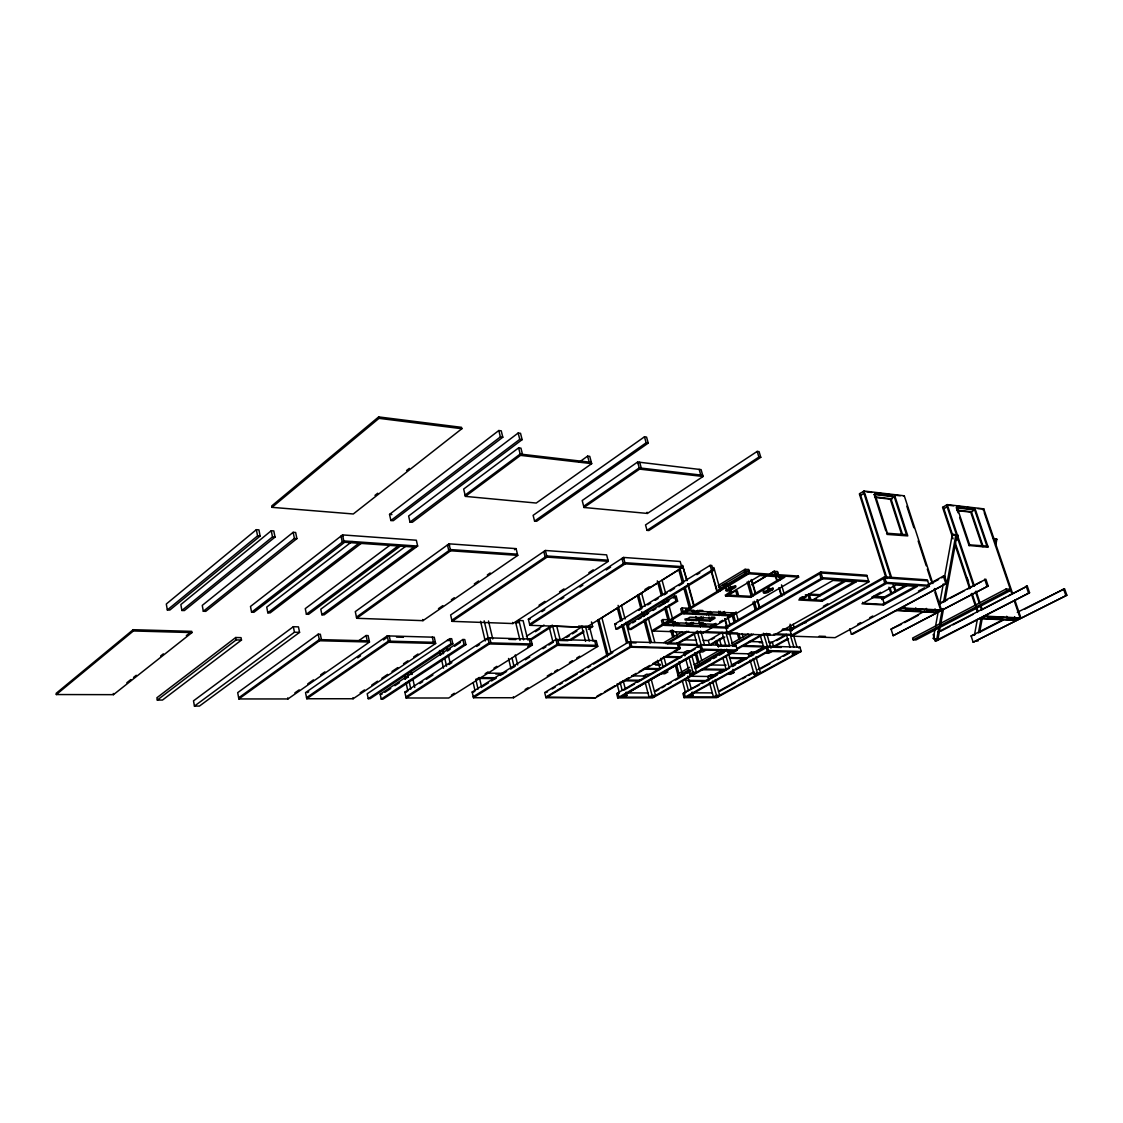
<?xml version="1.0" encoding="UTF-8"?>
<svg xmlns="http://www.w3.org/2000/svg" width="1123" height="1123" viewBox="0 0 1123 1123"><rect width="100%" height="100%" fill="white"/><g stroke="black" fill="none" stroke-linecap="round" stroke-linejoin="round"><path stroke-width="1.5" d="M943.573 608.554L937.902 639.549L933.297 638.552L934.855 630.003M935.473 626.592L938.281 611.221M939.53 604.399L943.278 583.904M944.527 577.082L952.318 534.394L954.648 534.618M936.722 639.506L938.912 627.532M939.544 624.107L942.351 608.722M943.601 601.886L955.785 535.18L958.13 535.404L957.329 539.77L956.164 539.658M944.836 601.661L956.964 535.292M974.483 634.874L977.333 619.489M978.54 632.375L981.067 618.689M994.978 543.378L995.764 539.11M979.663 632.347L982.218 618.548M995.596 546.129L996.873 539.222L993.42 538.45M378.676 416.914L271.696 505.968L271.977 507.343L353.282 513.983L461.862 428.719L461.525 427.33L378.676 416.914L378.998 418.346L271.977 507.343M133.146 629.708L56.15 693.34L56.332 694.547L113.465 694.66L191.963 632.586L191.752 631.351L133.146 629.708L133.356 630.972L56.332 694.547M256.353 529.677L166.302 604.006L167.327 609.943L169.84 610.042L260.129 536.078L258.922 529.859L256.353 529.677L257.574 535.91L167.327 609.943M271.261 530.744L180.859 604.567L181.898 610.477L184.369 610.561L275.023 537.103L273.801 530.926L271.261 530.744L272.496 536.934L181.898 610.477M293.159 532.316L202.252 605.395L203.319 611.249L205.748 611.347L296.893 538.619L295.644 532.499L293.159 532.316L294.408 538.45L203.319 611.249M126.815 682.77L130.872 679.555M133.567 677.408L136.276 675.274M160.631 655.986L163.34 653.853M186.334 635.632L190.391 632.417M374.984 495.383L377.735 493.222M406.582 470.537L409.334 468.375M405.614 546.368L320.785 609.213L321.922 614.786L324.112 614.871L417.658 546.059L416.338 540.233L342.529 534.913L250.485 606.462L251.58 612.203L253.924 612.288L344.663 542.269M251.58 612.203L343.806 540.921L417.658 546.059M352.061 541.511L266.727 607.094L267.836 612.807L270.138 612.891L361.199 543.406M389.541 514.404L498.809 430.53L501.223 430.825L502.809 437.226L393.275 520.693L390.888 520.51L389.541 514.404L391.913 514.601M267.836 612.807L358.855 543.251M235.732 637.513L156.911 697.748L157.304 700.05L162.484 700.05L241.487 640.04L241.024 637.653L235.732 637.513L236.167 639.913L157.304 700.05M390.888 520.51L500.395 436.917L502.809 437.226M518.166 433.015L408.632 516.019L409.993 522.069L412.338 522.265L522.125 439.654L520.525 433.31L518.166 433.015L519.767 439.36L409.993 522.069M522.49 454.324L520.932 448.147L518.629 447.88L463.659 489.052L465.413 496.394L536.247 503.048L591.695 463.645L589.757 456.373L587.61 456.12L579.103 462.213M389.863 545.273L305.274 608.61L306.397 614.225L308.628 614.309L400.378 546.101M465.104 495.089L520.188 454.057L591.344 462.353M306.397 614.225L398.104 545.946M465.413 496.394L520.525 455.376L591.695 463.645M293.342 626.704L193.507 700.85L194.433 706.086L199.431 706.072L299.56 632.375L298.465 626.873L293.342 626.704L294.437 632.235L194.433 706.086M321.922 614.786L413.882 547.041M321.431 639.647L320.336 634.242L318.202 634.186L237.697 692.638L238.862 698.941L287.951 698.955L369.481 642.019L368.105 635.59L366.07 635.534L358.939 640.559M449.018 543.827L355.289 611.628L356.707 618.296L422.964 620.654L517.745 555.38L516.089 548.628L449.018 543.827L450.632 550.789L356.707 618.296M238.666 697.832L319.311 639.591L369.228 640.882M238.862 698.941L319.536 640.756L369.481 642.019M356.454 617.117L450.351 549.554L517.45 554.186M644.476 436.819L533.13 515.345L534.562 521.086L536.654 521.269L648.238 443.094L646.567 437.1L644.476 436.819L646.132 442.813L648.238 443.094M534.562 521.086L646.132 442.813M294.886 692.863L299.181 689.873M307.758 683.865L313.471 679.864M320.617 674.867L324.912 671.877M387.224 635.885L305.54 692.61L306.761 698.745L353.127 698.745L435.64 643.465L434.236 637.218L387.224 635.885L388.614 642.258L306.761 698.745M637.639 462.016L582.191 500.535L584.002 507.484L647.395 513.436L703.054 476.489L701.089 469.611L637.639 462.016L639.591 469.119L703.054 476.489M307.505 692.624L308.727 691.782M357.69 657.811L360.553 655.832M383.49 639.913L386.354 637.934M637.906 463.504L639.689 462.269L641.289 468.109M514.531 549.709L516.089 548.628M306.537 697.664L388.361 641.135L435.387 642.356M583.693 506.248L639.254 467.87L702.703 475.268M584.002 507.484L639.591 469.119M438.475 608.638L442.813 605.662M451.376 599.738L454.296 597.731M474.313 583.932L478.623 580.956M487.312 574.976L490.175 572.983M545.371 550.481L450.632 614.983L452.106 621.356L512.888 623.546L608.315 561.318L606.617 554.86L545.371 550.481L547.041 557.12L452.106 621.356M451.839 620.233L546.747 555.955L608.006 560.18M360.146 692.835L364.484 689.929M371.727 685.072L377.51 681.184M381.848 678.278L387.632 674.39M391.983 671.484L397.767 667.595M403.55 663.707L407.902 660.801M413.685 656.913L418.023 654.007M449.776 638.664L367.207 693.775L368.232 698.674L370.099 698.674L452.836 643.816L451.671 638.706L449.776 638.664L450.955 643.76L368.232 698.674M380.192 694.225L462.873 639.506L464.74 639.549L465.905 644.616L383.069 699.096L381.23 699.096L380.192 694.225L382.031 694.225M384.894 692.33L390.734 688.469M394.917 685.704L399.437 682.714M404.94 679.078L407.803 677.197M447.319 651.059L450.225 649.15M454.576 646.272L460.388 642.426M757.197 451.404L645.528 524.932L647.016 530.365L648.883 530.533L760.776 457.314L759.078 451.643L757.197 451.404L758.895 457.075L760.776 457.314M381.23 699.096L464.038 644.574L465.905 644.616M647.016 530.365L758.895 457.075M404.856 692.119L487.944 637.836L530.912 639.071L532.372 645.051L448.695 698.015L406.119 697.987L404.856 692.119L406.652 692.119M539.012 605.227L544.908 601.366M559.535 591.821L563.985 588.915M588.845 572.688L593.253 569.824M419.777 683.556L422.697 681.661M426.361 679.261L427.638 678.432M428.523 677.857L432.902 674.993M448.947 664.535L451.853 662.626M476.643 646.455L479.563 644.546M486.849 639.801L489.768 637.892L490.962 642.903M519.991 640.321L515.71 622.591L518.924 620.5L523.107 620.654L527.81 639.984L529.158 639.029L530.351 643.956M405.894 696.948L489.123 642.861L532.105 643.998M406.119 697.987L489.389 643.942L532.372 645.051M528.371 619.18L623.518 557.443L680.187 561.472L681.914 567.691L586.346 627.322L529.874 625.314L528.371 619.18L530.182 619.25M541.876 611.656L544.809 609.761M560.896 599.345L563.816 597.45M579.903 587.02L582.823 585.125M606.223 569.965L610.603 567.115M529.607 624.234L624.921 562.707L681.619 566.582M529.874 625.314L625.216 563.844L681.914 567.691M526.406 636.306L544.009 625.048M535.418 631.673L539.854 628.852M530.505 639.212L552.376 625.132M530.716 640.194L552.755 626.072L591.288 627.434M451.39 695.137L454.338 693.27M476.349 679.331L479.282 677.464M485.15 673.744L488.084 671.891M493.952 668.171L496.885 666.318M527.712 646.792L530.646 644.925M472.165 692.021L555.927 639.436L596.243 640.615L597.731 646.399L513.534 697.748L473.471 697.72L472.165 692.021L473.864 692.035M482.679 686.504L488.561 682.812M491.495 680.973L495.903 678.208M500.325 675.442L506.599 671.456M510.614 668.985L513.548 667.146M514.109 666.795L515.415 665.967M525.311 659.763L529.719 656.997M542.942 648.715L545.89 646.862M548.824 645.023L553.232 642.258M560.503 640.236L582.57 626.423M566.554 637.527L569.501 635.688M572.435 633.849L576.857 631.084M473.246 696.709L557.148 644.307L597.478 645.388M644.869 589.533L649.276 586.782M473.471 697.72L557.401 645.346L597.731 646.399M600.665 618.548L616.836 608.455M621.258 605.704L658.008 582.781M662.416 580.029L678.587 569.937M681.661 568.027L683.009 567.185M569.01 640.222L583.735 631.042M570.652 640.264L583.918 632.024M588.34 629.273L592.649 626.578L591.456 621.945M614.758 624.121L710.129 565.36L711.8 565.473L713.217 570.512L617.678 629.034L616.022 628.978L614.758 624.121L616.415 624.191M638.776 610.421L641.752 608.596M647.718 604.918L650.694 603.093M655.158 600.342L658.148 598.503M664.1 594.839L667.09 593M670.066 591.161L674.53 588.41M679.008 585.659L683.472 582.907M696.892 574.653L699.868 572.814M616.022 628.978L711.547 570.4L713.217 570.512M713.007 570.147L714.354 569.319M628.08 624.627L674.6 596.187L676.243 596.271L677.59 601.184L631 629.498L629.357 629.442L628.08 624.627L629.722 624.683M632.628 622.914L635.534 621.131M638.44 619.363L641.359 617.58M644.265 615.811L648.617 613.144M652.982 610.477L655.888 608.694M658.794 606.925L668.971 600.707M673.337 598.04L676.243 596.271M525.115 689.55L528.063 687.739M547.266 676.032L551.702 673.323M554.65 671.526L557.598 669.715M569.417 662.514L572.365 660.703M576.801 657.994L579.749 656.197M629.357 629.442L675.948 601.1L677.59 601.184M932.862 583.553L904.282 495.805L864.078 491.032L859.362 493.895L885.766 577.236M863.938 493.25L860.948 495.285M718.144 585.56L745.082 569.305L748.76 569.558L749.729 572.912M670.824 619.896L662.865 619.559L661.447 620.429L662.724 625.202L667.75 622.184M690.112 608.315L682.152 607.936L680.692 608.82L682.012 613.621M718.65 587.357L745.616 571.13L748.83 571.34M628.936 641.823L544.697 692.54L545.96 697.72L595.583 697.762L680.117 648.504L678.685 643.268L628.936 641.823L630.34 647.199L680.117 648.504M885.822 530.926L874.157 494.443L874.873 494.022L894.975 496.38L907.777 535.91L886.945 534.408M546.283 692.54L547.547 691.782M552.193 688.989L555.155 687.206M559.591 684.539L562.539 682.77M565.501 680.987L577.32 673.87M580.282 672.101L583.23 670.319M587.666 667.652L590.628 665.869M593.576 664.1L605.395 656.983M607.725 655.593L612.793 652.547M718.86 589.35L745.826 573.137M748.437 572.688L653.053 629.989L653.333 631.014L703.307 632.74L798.621 577.096L798.313 576.057L748.437 572.688L748.746 573.755L798.621 577.096M688.357 609.817L683.472 612.751L693.031 613.172L697.916 610.266M653.333 631.014L748.746 573.755M664.437 625.357L669.238 622.493L678.783 622.858L673.997 625.722L664.437 625.357L662.865 619.559M683.753 613.776L688.638 610.856L698.197 611.291L693.312 614.197L683.753 613.776L682.152 607.936M545.96 697.72L631.758 646.567L630.522 641.879L629.147 642.707L636.053 642.903M726.749 589.757L730.82 587.315A3.046 0.926 -15.9 0 1 734.989 586.22A3.046 0.926 -15.9 0 1 735.06 587.568L730.989 590.01A3.046 0.926 -15.9 0 1 726.834 591.091A3.046 0.926 -15.9 0 1 726.749 589.757L726.441 588.719M726.062 589.982A3.046 0.926 -15.9 0 0 730.694 588.957L734.765 586.529A3.046 0.941 -15.9 0 0 735.593 585.63M677.309 622.563L673.716 624.697L664.17 624.332M726.806 594.039L731.27 591.372M699.783 611.361L694.898 614.267L706.69 614.8L711.575 611.895L699.783 611.361L699.489 610.336L702.858 610.491M725.612 595.976L759.906 575.538L784.851 577.194L750.571 597.338L725.612 595.976L725.318 594.937L750.276 596.313L783.054 577.025M726.806 596.074L735.719 590.768L737.278 590.866L738.653 595.667M875.182 497.433L890.272 499.188L894.975 496.38M751.582 584.634L766.546 575.748M769.536 573.979L774.028 571.312L777.579 571.551L780.05 579.917M752.031 584.662L765.493 576.675M769.985 574.007L774.463 571.34L777.425 581.363M903.58 496.212L904.282 495.805M686.504 625.567L691.88 622.381L692.161 623.391L680.37 622.928L675.583 625.778L687.374 626.227L693.438 622.437L693.719 623.447L705.356 623.911L700.57 626.732L688.932 626.283L693.719 623.447M695.249 620.387L701.384 616.738M705.848 614.099L710.312 611.459M696.976 620.542L701.819 617.678L690.027 617.173L685.184 620.05L696.976 620.542L695.825 616.373M698.548 620.598L703.377 617.734L715.014 618.24L710.171 621.075L698.548 620.598L698.253 619.587L709.89 620.064L714.733 617.229L711.406 617.074M708.248 614.857L713.133 611.965L724.77 612.498L724.475 611.488L719.59 614.365L707.967 613.846L708.248 614.857L719.871 615.376L724.77 612.498M663.904 642.623L681.886 632.01M665.925 643.647L686.911 631.266M667.68 643.704L688.666 631.351M703.882 623.602L700.289 625.722L688.652 625.272M700.963 622.661L701.833 625.778L705.412 623.672M720.236 611.291L721.134 614.435L724.798 612.274M764.272 591.933L768.343 589.547A2.99 0.898 -16.2 0 1 772.427 588.466A2.99 0.898 -16.2 0 1 772.413 589.786L768.357 592.158A2.99 0.898 -16.2 0 1 764.286 593.239A2.99 0.898 -16.2 0 1 764.272 591.933L763.977 590.909M697.411 631.435L675.793 644.026L667.16 643.788M677.871 643.802L698.899 631.477M763.514 591.217A2.99 0.898 -16.2 0 0 764.272 592.214A2.99 0.898 -16.2 0 0 768.048 591.133L772.119 588.761A2.99 0.898 -16.2 0 0 772.961 587.876M709.582 626.971L714.607 624.037M728.855 615.699L733.979 612.695M716.081 624.332L706.9 623.967L702.1 626.788L711.294 627.125L716.081 624.332L715.8 623.335M719.661 622.03L722.679 620.261M727.213 617.608L736.281 612.316M796.754 576.969L798.313 576.057M677.043 648.603L678.418 647.803L677.169 643.212M596.931 696.246L601.451 693.607M604.469 691.838L615.039 685.69M618.057 683.921L622.591 681.282M625.609 679.527L628.627 677.759M631.645 676.004L636.165 673.365M639.184 671.596L649.754 665.448M652.772 663.679L657.306 661.04M660.324 659.285L663.342 657.516M666.36 655.762L670.88 653.123M673.898 651.368L679.934 647.845L630.171 646.525L545.806 697.074L595.583 697.762M725.556 626.072L730.259 625.399L727.915 617.159M886.552 533.214L907.384 534.73L906.668 535.138L894.273 496.801L874.157 494.443M820.745 571.958L725.739 627.069L727.592 633.611L773.915 635.211L868.879 581.826L866.802 575.215L820.745 571.958L822.808 578.738L868.879 581.826M643.493 676.004L646.483 674.263L649.88 674.305M726.02 628.052L821.053 572.983L867.11 576.211M708.627 640.335L722.131 632.53M623.897 690.168L634.509 684.019M637.471 682.321L681.507 656.871M684.356 655.228L689.087 652.491M690.392 651.733L695.151 648.996M697.945 647.381L701.215 645.486L699.727 645.444L700.977 649.978L735.874 650.877M711.561 639.506L714.565 637.78M1012.483 593.155L983.762 508.859L947.236 504.62L942.576 507.315L953.076 538.872M947.11 506.726L944.134 508.649M727.592 633.611L822.808 578.738M617.734 697.874L702.366 649.178L737.264 650.091L736 645.641L701.103 644.658L616.639 693.593L617.734 697.874L652.66 697.902L737.264 650.091M709.862 644.714L723.38 636.938M730.891 632.614L729.515 633.4L697.523 632.291M711.28 644.756L724.798 636.98M729.304 634.383L732.308 632.656M623.995 697.158L626.999 695.432L626.143 692.119M705.974 650.105L702.703 651.986L699.194 651.901M958.059 512.762L956.389 507.793L957.091 507.399L975.354 509.505L988.156 547.266L969.893 545.567L957.091 507.399M799.478 598.447L802.496 596.706M800.432 599.317L808.027 594.965L809.416 599.584M801.878 599.387L806.426 596.776M677.688 674.151L689.676 667.315M694.168 664.746L721.134 649.375M731.635 643.395L748.115 634.004M808.378 594.011L819.916 594.685L845.086 580.352M678.166 675.948L688.666 669.968M694.66 666.557L724.658 649.501M732.154 645.234L751.638 634.144M812.14 600.258L845.394 581.349M690.42 670.024L678.418 676.846L675.428 665.799M694.912 667.469L726.413 649.557M732.407 646.146L753.407 634.214M813.557 600.342L816.561 598.629M654.414 691.249L690.785 670.599M695.334 668.017L727.157 649.936M957.414 510.628L970.707 512.144L975.354 509.505M734.624 646.427L736 645.641M655.832 691.263L658.864 689.536M661.896 687.823L664.928 686.097M667.96 684.384L670.993 682.658M675.541 680.075L684.637 674.909M687.669 673.196L690.701 671.47M695.249 668.887L710.396 660.296M713.428 658.569L716.46 656.843M719.492 655.13L724.04 652.547M651.186 679.19L655.509 695.474L652.098 695.474L649.08 697.186L645.206 682.517M685.788 659.173L689.859 674.081L693.003 672.298L696.414 672.34L691.866 655.79M726.82 649.234L727.774 652.603L731.045 650.75M821.053 600.58L855.712 580.956L856.021 581.953L821.91 601.254L798.818 599.991L832.999 580.423L856.021 581.953M736.632 648.743L762.166 634.298M977.852 508.649L983.762 508.859M652.491 697.186L763.542 634.341M823.341 606.294L827.848 603.753M789.68 628.234L794.158 627.589L793.189 624.304M884.475 576.857L789.918 629.849L791.771 636.165L835.035 637.667L929.409 586.262L927.345 579.875L884.475 576.857L886.552 583.399L929.409 586.262M792.796 628.347L794.158 627.589M713.975 674.825L710.789 674.783L707.785 676.467L708.655 679.626M754.572 652.126L751.385 652.042L748.269 653.797L749.181 656.997M801.948 623.939L805.514 621.945L805.795 622.886M819.93 613.86L823.566 611.824M712.768 675.499L723.451 669.533M731.073 665.265L743.286 658.443M752.438 653.319L764.651 646.497M770.743 643.072L786.002 634.551M714.102 675.513L717.162 673.814M732.421 665.293L735.467 663.581M738.513 661.882L744.619 658.471M758.348 650.793L761.408 649.08M776.667 640.559L785.819 635.45M717.976 696.976L685.311 696.934L684.202 692.694L767.402 646.216L799.941 647.157L801.218 651.452L716.713 697.664L684.047 697.636L682.924 693.495L699.194 685.086M702.17 683.444L717.372 674.937M720.264 673.337L729.501 668.171M732.463 666.529L735.565 664.788M738.499 663.16L747.693 658.022L729.403 657.559M750.557 656.422L753.758 654.639M756.593 653.053L765.886 647.873M791.504 635.225L886.229 582.416L929.1 585.308L927.556 586.15M773.508 646.469L787.265 638.805M791.771 636.165L886.552 583.399M773.312 647.353L788.599 638.847M684.047 697.636L768.665 650.596L801.218 651.452M686.7 696.934L768.665 651.396M689.971 696.934L692.989 695.263L692.119 692.063M732.982 669.322L733.895 672.565L730.75 674.305L727.479 674.263M771.936 651.48L768.665 653.291L765.395 653.221M871.645 597.296L880.629 592.312M968.798 544.809L987.763 546.129L987.061 546.508L974.652 509.898L956.389 507.793M881.471 598.615L906.458 584.844M881.766 599.57L906.766 585.799M718.538 691.235L753.365 672.101M757.899 669.603L789.694 652.126M719.885 691.235L735.018 682.924M742.584 678.769L745.616 677.099M748.648 675.442L754.698 672.115M760.762 668.789L769.845 663.805M777.411 659.65L780.429 657.98M783.461 656.323L789.511 652.996M798.579 647.915L799.941 647.157M715.281 679.555L719.661 695.319L716.474 695.305L713.456 696.962L709.525 682.77M750.094 660.198L754.221 674.628L757.365 672.902L760.538 672.944L755.947 656.927M795.323 652.084L792.066 653.881L795.252 653.951M917.042 585.434L883.169 604.006L883.464 604.96L917.351 586.403L895.915 584.985L861.959 603.795L883.464 604.96M716.642 696.962L798.509 652.168M928.216 584.381L943.376 576.099L944.668 576.183L946.956 583.146L852.68 634.214L851.374 634.158L849.732 628.782M929.493 584.465L938.603 579.496M941.635 577.84L944.668 576.183M857.565 624.29L860.611 622.633M869.749 617.664L872.782 616.008M918.432 591.119L924.524 587.806M851.374 634.158L946.956 583.146M898.344 610.238L901.783 608.371M909.476 608.778L906.036 610.631L904.984 607.318M907.314 610.701L910.739 608.848M920.242 609.354L916.817 611.193L915.75 607.894M918.067 611.249L921.492 609.41M938.646 603.711L985.882 579.215L988.17 586.009L893.15 635.702L891.086 629.133L924.833 611.094M901.53 624.262L891.086 629.133M904.591 622.619L918.403 615.25M939.867 603.781L947.545 599.696M950.605 598.054L964.418 590.684M967.479 589.042L981.291 581.672M930.869 609.915L927.444 611.74L926.377 608.413M928.693 611.796L932.118 609.971M939.53 610.365L936.119 612.189L935.038 608.877M893.15 635.702L988.17 586.009M1006.11 588.985L912.62 638.061L913.181 639.829L915.989 639.928L1009.507 591.007L1008.889 589.168L1006.11 588.985L1006.727 590.824L1009.507 591.007M913.181 639.829L1006.727 590.824M937.803 632.095L1027.278 586.108L1029.566 592.733L936.4 640.966L935.234 640.938L933.157 634.523L934.336 634.565M940.527 631.337L949.833 626.48M952.922 624.865L973.065 614.379M980.814 610.336L1005.59 597.422M1008.693 595.808L1027.278 586.108M935.234 640.938L1029.566 592.733M981.488 618.296L984.871 616.541M991.834 616.892L988.451 618.633L987.342 615.334M989.602 618.689L992.985 616.948M998.207 619.124L1001.59 617.383M999.344 619.18L1002.727 617.439M1017.284 612.33L1064.576 588.761L1066.85 595.232L973.178 642.244L971.1 635.969L1003.429 619.419M975.311 634.439L971.1 635.969M978.386 632.867L1003.007 620.261M1024.555 609.242L1063.032 589.547M1011.233 617.875L1007.85 619.601L1006.727 616.274M1008.987 619.657L1012.356 617.931M1019.094 618.268L1015.711 619.98L1014.588 616.681M973.178 642.244L1066.85 595.232M689.704 695.249L692.989 695.263M623.49 695.418L626.999 695.432M653.923 697.186L618.998 697.144L617.903 692.765L619.349 692.779M684.188 692.793L685.577 692.793M692.245 692.821L712.193 692.891M617.903 692.863L619.377 692.877M626.143 692.891L648.013 692.961M480.686 677.66L496.408 677.716M479.479 678.446L495.117 678.601M687.178 680.398L708.795 680.608M624.458 680.089L641.289 680.257M689.255 681.142L705.876 681.296M623.209 680.819L638.355 680.959M495.762 674.025L502.711 674.109M689.368 676.243L710.971 676.509M631.758 675.864L645.206 676.018M410.246 674.333L412.099 674.347M754.221 674.628L757.407 674.67M661.236 673.702L664.746 673.758L667.89 671.947L664.381 671.891M689.859 674.081L693.27 674.123M486.61 673.112L502.304 673.309M700.977 669.729L725.907 670.108M643.226 669.154L660.057 669.406M730.624 672.523L733.895 672.565M702.268 668.999L725.528 669.364M644.518 668.396L659.664 668.634M709.399 664.914L726.02 665.209M653.46 664.212L660.184 664.339M655.537 665.027L660.591 665.111M664.998 656.45L681.829 656.829M729.739 658.331L746.36 658.696M663.679 657.222L680.524 657.587M441.423 653.698L443.29 653.74M388.614 642.258L435.64 643.465M450.955 643.76L452.836 643.816M690.505 650.821L687.094 650.736L683.977 652.547L684.876 655.86M236.167 639.913L241.487 640.04M727.774 652.603L731.185 652.688M729.866 653.347L751.455 653.867M672.228 652.252L685.704 652.589M447.08 640.461L448.961 640.517M799.843 652.21L767.29 651.368L766.012 646.988M294.437 632.235L299.56 632.375M743.679 645.585L763.598 646.146M557.949 640.405L568.027 640.686M508.958 639.366L515.808 639.563M677.506 644.012L697.706 644.588M702.759 644.728L709.497 644.925L708.276 640.531L703.223 640.377M742.331 646.343L763.921 646.946M766.04 647.087L781.257 647.424M679.527 644.897L698.057 645.416M717.92 645.964L729.613 646.287M396.503 637.106L403.396 637.303M718.159 646.062L726.525 646.301M133.356 630.972L191.963 632.586M759.373 642.595L762.685 642.693M749.083 641.486L762.363 641.893M769.002 642.089L772.329 642.202L773.55 646.441M683.023 639.759L696.499 640.18M976.954 640.938L978.077 640.98M774.996 633.849L791.575 634.439M703.939 631.659L727.522 632.488M670.291 630.593L673.73 630.719M728.799 632.684L727.311 632.628L822.499 577.727L868.556 580.844M732.463 632.811L737.614 632.993M765.058 633.962L770.21 634.144M763.668 634.27L770.308 634.509M773.621 634.621L792.88 635.267M819.172 636.194L825.461 636.404M515.71 622.591L518.489 622.689M933.297 638.552L937.902 639.549M578.64 626.087L592.649 626.578M676.987 624.823L687.094 625.216M701.833 625.778L711.013 626.129L711.294 627.125M782.703 628.95L792.978 629.343M713.344 626.634L727.451 627.167L725.051 618.661M782.029 629.835L791.982 630.214M710.129 627.448L727.943 628.122M791.575 630.845L790.199 630.803L884.784 577.84L927.654 580.83M675.33 621.721L668.957 621.468L669.238 622.493M700.092 622.704L703.419 622.83M684.904 619.04L696.695 619.517M696.288 613.326L706.395 613.776L706.69 614.8M721.134 614.435L730.315 614.842L730.61 615.853L721.415 615.446L726.3 612.568L735.495 612.99M685.465 609.045L688.652 609.199M983.706 616.471L1020.203 618.324M980.323 618.24L1016.834 620.036M979.593 618.605L1016.104 620.401M897.066 610.168L937.34 612.246M896.322 610.561L936.61 612.639M984.436 616.106L1020.933 617.959L1014.729 599.766M901.236 607.908L941.495 610.042L934.49 588.522M900.492 608.301L940.765 610.435M800.18 599.078L821.615 600.258L821.91 601.254M873.792 596.313L883.829 596.903L884.236 598.166M872.543 597.492L882.467 598.068L884.461 604.413L862.955 603.233L862.646 602.279M805.373 594.811L820.225 595.667L819.916 594.685M416.114 547.196L342.276 542.1L341.013 536.092L343.385 536.261M547.041 557.12L608.315 561.318M450.632 550.789L517.745 555.38M774.996 573.137L778.113 573.348M623.77 558.594L621.945 558.454L623.349 563.718M819.874 573.909L820.941 578.626M883.576 578.724L884.685 583.286M257.574 535.91L260.129 536.078M272.496 536.934L275.023 537.103M294.408 538.45L296.893 538.619M449.635 545.09L447.473 544.936L448.793 550.663M994.641 539.012L996.873 539.222M956.894 510.095L971.676 511.779M948.275 505.224L953.497 505.827M956.978 506.234L963.927 507.049M967.408 507.442L974.371 508.256M874.592 496.871L892.224 498.907M866.717 491.86L871.743 492.45M875.098 492.857L881.794 493.643M885.149 494.036L890.174 494.639M895.199 495.229L900.225 495.819M519.767 439.36L522.125 439.654M378.998 418.346L461.862 428.719M953.483 534.506L958.13 535.404M952.318 534.394L955.785 535.18M1063.467 588.677L1065.741 595.162M1026.127 586.024L1028.401 592.663M983.06 509.266L983.636 510.923M984.197 512.579L1011.767 593.534M1014.574 601.802L1019.642 616.667M971.395 511.737L983.172 546.592M970.707 512.144L982.33 546.564M984.674 579.131L986.949 585.925M959.632 517.45L969.149 545.834M947.236 504.62L974.441 586.15M976.112 591.147L980 602.784M981.109 606.111L982.218 609.438M946.535 505.027L973.178 584.886M975.396 591.54L979.27 603.177M980.379 606.504L981.488 609.831M967.071 577.545L968.531 581.925M943.278 506.908L952.683 535.194M954.887 541.833L970.37 588.34M972.027 593.323L978.105 611.586M955.28 545.525L969.64 588.705M971.297 593.688L975.171 605.325M976.28 608.638L977.375 611.965M943.376 576.099L945.664 583.062M906.837 506.234L913.841 527.74M918.151 540.963L926.222 565.781M927.303 569.08L931.065 580.661M934.841 592.242L940.218 608.778M890.974 498.766L902.78 535.32M890.272 499.188L901.951 535.362M874.873 494.022L887.661 534.001M864.078 491.032L891.676 577.854M894.329 586.206L895.929 591.203M863.362 491.467L890.96 578.289M893.08 584.957L895.199 591.624M860.064 493.46L887.03 578.527M890.202 588.508L891.788 593.505M888.939 587.231L891.044 593.899M809.472 595.05L810.862 599.668M781.51 584.844L784.43 594.713M793.708 635.913L797.063 647.297M779.362 587.905L781.805 596.187M790.073 624.177L791.589 629.301M774.028 571.312L776.962 581.251M778.913 587.876L781.355 596.159M790.157 625.96L791.139 629.273M790.536 635.815L793.891 647.199M786.325 634.369L790.157 647.367M772.119 588.761L772.413 589.786M768.034 588.508L768.343 589.547M768.048 591.133L768.357 592.158M773.635 634.256L773.915 635.211M751.68 579.636L755.582 593.056M757.52 599.78L759.962 608.161M748.297 569.529L749.266 572.884M751.217 579.594L755.119 593.042M757.056 599.724L759.499 608.147M766.672 633.344L770.982 648.182M745.082 569.305L746.584 574.471M748.522 581.153L752.873 596.215M754.333 601.226L756.748 609.592M763.401 633.232L768.665 650.596M744.268 571.93L745.237 575.271M747.174 581.967L751.526 597.001M752.971 602.012L755.4 610.379M750.276 596.313L750.571 597.338M760.159 635.071L763.963 648.266M734.765 586.529L735.06 587.568M735.719 590.768L737.095 595.583M699.166 469.372L700.78 475.043M751.385 652.042L752.312 655.256M753.224 658.457L757.365 672.902M730.526 586.276L730.82 587.315M730.694 588.957L730.989 590.01M730.736 593.856L727.901 583.918L724.686 583.721L726.104 588.705M735.93 612.077L738.302 620.359M742.078 633.597L743.019 636.909M733.67 615.236L735.551 621.875M738.864 633.484L740.282 638.468M723.38 584.521L724.321 587.834M731.396 612.695L734.217 622.647M737.53 634.256L738.934 639.226M713.835 567.48L720.433 590.768M710.129 565.36L711.547 570.4M729.22 632.347L733.024 645.795M711.449 570.568L717.569 592.228M710.971 570.54L717.092 592.186M724.63 618.829L726.974 627.153M725.809 632.221L729.613 645.697M718.706 611.221L719.871 615.376M718.79 612.147L719.675 615.292M728.869 654.695L732.07 666.065M722.089 632.417L725.879 645.879M726.048 656.253L729.248 667.638M719.394 638.945L721.247 645.514M722.917 658.022L726.104 669.392M716.642 640.489L718.481 647.073M709.02 616.934L710.171 621.075M715.337 641.247L716.249 644.532M703.096 616.724L703.377 617.734M703.026 631.744L703.307 632.74M699.418 622.591L700.57 626.732M699.096 621.945L700.387 626.62M687.192 580.535L682.475 565.304L686.729 580.591M688.132 583.918L694.225 605.859M687.641 583.89L693.733 605.83M700.696 631.098L704.654 645.346M693.719 610.056L694.604 613.242L693.144 614.113L692.259 610.94M710.789 674.783L711.659 677.941M712.529 681.1L716.474 695.305M692.147 609.986L693.312 614.197M680.033 568.631L683.753 582.065M685.142 587.104L691.178 608.933M697.186 630.972L702.366 649.178M678.685 569.473L682.391 582.893M683.795 587.933L689.817 609.747M699.404 652L701.721 660.394M694.379 634.453L697.874 647.143M696.639 653.6L698.969 662.023M694.898 652.66L697.678 662.752M686.223 622.072L687.374 626.227M674.6 596.187L675.948 601.1M688.918 657.362L693.003 672.298M647.073 512.256L647.395 513.436M674.432 621.595L675.302 624.767M662.065 580.24L665.7 593.548M667.048 598.531L667.96 601.858M668.873 605.171L672.944 620.135M676.116 631.772L677.478 636.755M672.859 621.538L673.997 625.722M687.767 676.088L691.249 688.876M672.579 620.879L673.87 625.623M659.089 581.7L662.71 595.022M664.072 600.019L664.97 603.346M665.883 606.673L669.505 619.994M672.214 629.989L674.025 636.643M685.353 679.247L688.399 690.448M657.32 580.858L661.391 595.836M662.738 600.833L663.651 604.16M664.549 607.487L668.171 620.794M670.88 630.775L672.691 637.443M678.994 661.798L682.166 673.477M682.363 680.945L685.395 692.133M676.678 665.083L678.938 673.435M663.819 656.829L666.079 665.223M660.773 658.429L663.033 666.851M641.584 593.028L645.121 606.209M646.441 611.151L647.325 614.449M648.21 617.748L654.835 642.468M657.643 660.254L659.889 668.662M638.594 594.488L642.117 607.697M643.437 612.653L644.321 615.951M645.206 619.264L651.382 642.37M637.303 595.288L640.826 608.498M641.71 611.796L643.03 616.752M643.914 620.05L650.077 643.156M623.518 557.443L625.216 563.844M648.21 680.791L652.098 695.474M587.61 456.12L589.196 462.1M621.524 605.536L625.076 619.012M625.96 622.381L631.294 642.581M618.099 605.367L622.086 620.556M623.419 625.623L627.841 642.482M617.285 607.852L620.822 621.328M621.707 624.711L626.578 643.254M623.139 680.552L625.286 688.82M620.064 682.18L622.212 690.448M601.9 617.776L610.982 652.856M617.06 683.921L619.194 692.189M598.896 619.32L607.978 654.456M597.675 620.078L607.164 656.871M594.6 640.559L595.822 645.332M589.729 627.771L593.169 641.163M586.08 626.255L586.346 627.322M585.813 627.631L589.238 641.051M581.714 626.297L585.56 641.373M518.629 447.88L520.525 455.376M543.799 551.533L545.174 557.008M556.868 626.606L560.265 640.208M557.64 639.492L558.861 644.349M552.713 626.072L556.292 640.433M555.927 639.436L557.401 645.346M549.161 626.816L552.965 642.131M498.809 430.53L500.395 436.917M518.924 620.5L523.627 639.871M512.621 622.451L512.888 623.546M515.275 654.92L517.689 664.942M512.046 658.176L514.039 666.543M508.551 658.471L510.951 668.494M513.295 696.765L513.534 697.748M488.491 620.977L492.758 638.987M484.167 620.822L488.435 638.875M487.944 637.836L489.389 643.942M480.574 621.314L485.206 640.98M479.423 677.66L481.711 687.515M475.787 679.261L478.061 689.129M473.19 682.784L475.099 690.996M462.873 639.506L464.038 644.574M446.491 646.96L447.221 650.175M448.316 655.004L450.141 663.033M442.925 650.077L443.655 653.305M444.75 658.134L446.561 666.178M439.5 650.498L440.595 655.327M441.676 660.142L443.487 668.185M432.313 637.162L433.478 642.3M422.711 619.517L422.964 620.654M411.018 670.529L411.762 673.926M412.871 678.994L414.738 687.458M407.481 673.87L408.225 677.267M408.969 680.65L410.821 689.143M404.561 675.821L405.291 679.204M406.035 682.587L407.874 691.066M389.232 635.941L390.369 641.177M366.07 635.534L367.193 640.826M342.529 534.913L343.806 540.921M352.903 697.692L353.127 698.745M318.202 634.186L319.536 640.756M287.741 697.86L287.951 698.955M113.283 693.481L113.465 694.66M768.637 588.213A2.99 0.898 -16.2 0 1 769.339 587.933M702.465 650.02L620.486 697.144L702.465 650.02"/></g></svg>
